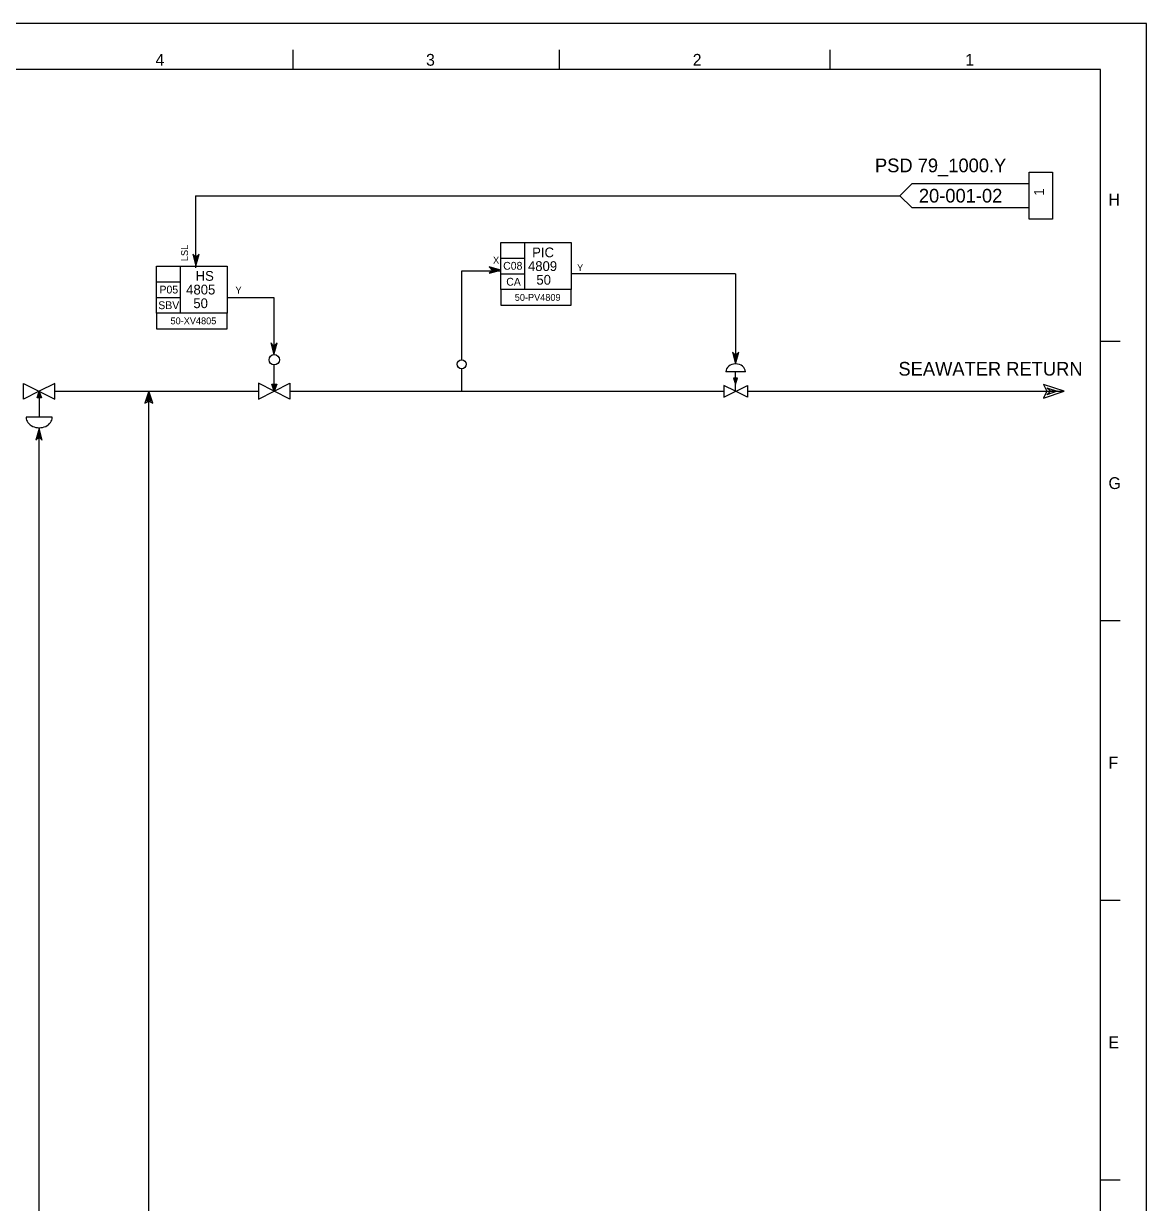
# Model space of a CAD drawing. Extents: x 0 to 841, y 0 to 594.
# Drawn here: x 554 to 841, y 292.4 to 594 of the extents above; entities that cross this region are included whole.
import ezdxf

# ---------------------------------------------------------------- set-up
doc = ezdxf.new("R2010")
doc.units = 0
for name, color, linetype in [('01-LIN-025-A', 7, 'Continuous'), ('08-LIN-050-A', 7, 'Continuous'), ('09-LIN-050-B', 7, 'Continuous'), ('30-PAT-025-A', 7, 'Continuous'), ('43-', 7, 'Continuous'), ('45-', 7, 'Continuous'), ('46-', 7, 'Continuous'), ('47-', 7, 'Continuous'), ('48-BOR-018', 7, 'Continuous'), ('50-REV-035-TRNG', 7, 'Continuous')]:
    doc.layers.add(name, color=color, linetype=linetype)

msp = doc.modelspace()

# ---------------------------------------------------------------- linework, layer by layer
at = {"layer": '01-LIN-025-A'}
for p, q in [((622.78, 587.26), (622.78, 582.23)), ((622.78, 587.26), (622.78, 582.23)), ((690.94, 587.26), (690.94, 582.23)), ((690.94, 587.26), (690.94, 582.23)), ((760.1, 587.26), (760.1, 582.23)), ((760.1, 587.26), (760.1, 582.23)), ((829.26, 582.23), (10.33, 582.23)), ((829.26, 582.23), (10.33, 582.23)), ((829.26, 112.01), (829.26, 582.23)), ((829.26, 112.01), (829.26, 582.23)), ((834.27, 512.76), (829.26, 512.76)), ((834.27, 512.76), (829.26, 512.76)), ((834.27, 441.28), (829.26, 441.28)), ((834.27, 441.28), (829.26, 441.28)), ((834.27, 369.8), (829.26, 369.8)), ((834.27, 369.8), (829.26, 369.8)), ((834.27, 298.32), (829.26, 298.32)), ((834.27, 298.32), (829.26, 298.32))]:
    msp.add_line(p, q, dxfattribs=at)
for points in [[(811, 552), (811, 556), (817, 556), (817, 544), (811, 544), (811, 548)], [(606, 524), (618, 524), (618, 510)]]:
    msp.add_lwpolyline(points, dxfattribs=at)
at = {"layer": '08-LIN-050-A'}
for p, q in [((562, 500), (614, 500)), ((622, 500), (733.13, 500)), ((739, 500), (820, 500))]:
    msp.add_line(p, q, dxfattribs=at)
msp.add_lwpolyline([(512, 272), (586, 272), (586, 500)], dxfattribs=at)
at = {"layer": '09-LIN-050-B'}
msp.add_lwpolyline([(0, 0), (841, 0), (841, 594), (0, 594)], close=True, dxfattribs=at)
msp.add_lwpolyline([(0, 0), (841, 0), (841, 594), (0, 594)], close=True, dxfattribs=at)
at = {"layer": '30-PAT-025-A'}
for p, q in [((820, 500), (814.69, 501.77)), ((814.69, 501.77), (815.57, 500)), ((815.57, 500.89), (818.23, 500)), ((816.46, 500), (815.57, 500.89)), ((586, 500), (585, 497)), ((585.5, 497.5), (586, 499)), ((586, 498), (585.5, 497.5)), ((587, 497), (586, 500)), ((586, 499), (586, 499.5)), ((586, 499), (586.5, 497.5)), ((586, 498.5), (586, 498)), ((586.5, 497.5), (586, 498)), ((815.57, 500), (814.69, 498.23)), ((814.69, 498.23), (820, 500)), ((818.23, 500), (815.57, 499.11)), ((815.57, 499.11), (816.46, 500)), ((817.34, 500), (816.46, 500)), ((818.23, 500), (819.11, 500)), ((585, 497), (586, 497.5)), ((586, 497.5), (587, 497))]:
    msp.add_line(p, q, dxfattribs=at)
at = {"layer": '43-'}
for p, q in [((781, 553), (778, 550)), ((811, 553), (781, 553)), ((811, 547), (811, 553)), ((778, 550), (781, 547)), ((781, 547), (811, 547))]:
    msp.add_line(p, q, dxfattribs=at)
at = {"layer": '46-'}
for p, q in [((598.04, 534.27), (597.24, 535.07)), ((597.24, 535.07), (598.04, 532.07)), ((598.04, 534.07), (597.44, 534.67)), ((597.44, 534.67), (598.04, 532.47)), ((598.04, 533.87), (597.64, 534.27)), ((597.64, 534.27), (598.04, 532.87)), ((598.04, 533.67), (597.84, 533.87)), ((597.84, 533.87), (598.04, 533.27)), ((598.04, 532.07), (598.84, 535.07)), ((598.84, 535.07), (598.04, 534.27)), ((598.04, 532.47), (598.64, 534.67)), ((598.64, 534.67), (598.04, 534.07)), ((598.04, 532.87), (598.44, 534.27)), ((598.44, 534.27), (598.04, 533.87)), ((598.04, 533.27), (598.24, 533.87)), ((598.24, 533.87), (598.04, 533.67)), ((675.97, 531), (672.97, 531.8)), ((672.97, 531.8), (673.77, 531)), ((673.77, 531), (672.97, 530.2)), ((672.97, 530.2), (675.97, 531)), ((675.57, 531), (673.37, 531.6)), ((673.37, 531.6), (673.97, 531)), ((673.97, 531), (673.37, 530.4)), ((673.37, 530.4), (675.57, 531)), ((675.17, 531), (673.77, 531.4)), ((673.77, 531.4), (674.17, 531)), ((674.17, 531), (673.77, 530.6)), ((673.77, 530.6), (675.17, 531)), ((674.77, 531), (674.17, 531.2)), ((674.17, 531.2), (674.37, 531)), ((674.37, 531), (674.17, 530.8)), ((674.17, 530.8), (674.77, 531)), ((618, 511.56), (617.2, 512.36)), ((617.2, 512.36), (618, 509.36)), ((618, 511.36), (617.4, 511.96)), ((617.4, 511.96), (618, 509.76)), ((618, 511.16), (617.6, 511.56)), ((617.6, 511.56), (618, 510.16)), ((618, 510.96), (617.8, 511.16)), ((617.8, 511.16), (618, 510.56)), ((618, 509.36), (618.8, 512.36)), ((618.8, 512.36), (618, 511.56)), ((618, 509.76), (618.6, 511.96)), ((618.6, 511.96), (618, 511.36)), ((618, 510.16), (618.4, 511.56)), ((618.4, 511.56), (618, 511.16)), ((618, 510.56), (618.2, 511.16)), ((618.2, 511.16), (618, 510.96)), ((736, 509.2), (735.2, 510)), ((735.2, 510), (736, 507)), ((736, 507), (736.8, 510)), ((736.8, 510), (736, 509.2)), ((736, 509), (735.4, 509.6)), ((735.4, 509.6), (736, 507.4)), ((736, 508.8), (735.6, 509.2)), ((735.6, 509.2), (736, 507.8)), ((736, 508.6), (735.8, 508.8)), ((735.8, 508.8), (736, 508.2)), ((736, 507.4), (736.6, 509.6)), ((736.6, 509.6), (736, 509)), ((736, 507.8), (736.4, 509.2)), ((736.4, 509.2), (736, 508.8)), ((736, 508.2), (736.2, 508.8)), ((736.2, 508.8), (736, 508.6)), ((557.95, 490.49), (557.15, 487.49)), ((557.95, 490.09), (557.35, 487.89)), ((557.95, 489.69), (557.55, 488.29)), ((557.55, 488.29), (557.95, 488.69)), ((557.95, 489.29), (557.75, 488.69)), ((557.75, 488.69), (557.95, 488.89)), ((558.75, 487.49), (557.95, 490.49)), ((558.55, 487.89), (557.95, 490.09)), ((558.35, 488.29), (557.95, 489.69)), ((558.15, 488.69), (557.95, 489.29)), ((557.95, 488.89), (558.15, 488.69)), ((557.95, 488.69), (558.35, 488.29)), ((557.15, 487.49), (557.95, 488.29)), ((557.35, 487.89), (557.95, 488.49)), ((557.95, 488.49), (558.55, 487.89)), ((557.95, 488.29), (558.75, 487.49))]:
    msp.add_line(p, q, dxfattribs=at)
for points in [[(597.91, 550), (778, 550)], [(597.91, 550), (597.91, 531.6)], [(665.99, 507.97), (665.99, 530.76), (676.05, 530.76)], [(736, 530), (694, 530)], [(736, 530), (736, 509)], [(558, 212), (558, 488)]]:
    msp.add_lwpolyline(points, dxfattribs=at)
at = {"layer": '47-'}
for p, q in [((618.07, 500.03), (618.07, 506.73)), ((665.98, 499.97), (665.98, 505.76)), ((736, 500), (736, 505)), ((558, 500.01), (558, 493.34))]:
    msp.add_line(p, q, dxfattribs=at)
for points in [[(738.5, 505), (733.5, 505)], [(558, 500.01), (554, 498.01), (554, 502.01), (562, 498.01), (562, 502.01), (558, 500.01)], [(618.07, 500.03), (622.09, 502.04), (622.09, 498.02), (614.05, 502.04), (614.05, 498.02), (618.07, 500.03)], [(736, 500), (733, 501.5), (733, 498.5), (739, 501.5), (739, 498.5), (736, 500)], [(561.34, 493.34), (554.67, 493.34)]]:
    msp.add_lwpolyline(points, dxfattribs=at)
for centre, radius in [((618.07, 508.07), 1.34), ((665.98, 506.92), 1.16)]:
    msp.add_circle(centre, radius, dxfattribs=at)
for centre, major_axis, start_param, end_param in [((736, 505), (-2.5, 0), 3.141593, 6.283185), ((558, 493.34), (-3.33, 0), 0, 3.141593)]:
    msp.add_ellipse(centre, major_axis=major_axis, ratio=0.8, start_param=start_param, end_param=end_param, dxfattribs=at)
at = {"layer": '48-BOR-018'}
for p, q in [((676, 538), (694, 538)), ((676, 526), (676, 538)), ((682, 538), (682, 526)), ((694, 538), (694, 526)), ((676, 534), (682, 534)), ((588, 532), (606, 532)), ((588, 520), (588, 532)), ((594, 532), (594, 520)), ((606, 532), (606, 520)), ((588, 528), (594, 528)), ((676, 530), (682, 530)), ((694, 526), (676, 526)), ((676, 526), (676, 522)), ((694, 522), (694, 526)), ((588, 524), (594, 524)), ((676, 522), (694, 522)), ((606, 520), (588, 520)), ((588, 520), (588, 516)), ((606, 516), (606, 520)), ((588, 516), (606, 516))]:
    msp.add_line(p, q, dxfattribs=at)
at = {"layer": '50-REV-035-TRNG'}
for p, q in [((618.08, 500), (617.48, 501.82)), ((617.48, 501.82), (618.69, 501.82)), ((618.13, 500.29), (617.65, 501.72)), ((617.65, 501.72), (618.51, 501.72)), ((618.13, 500.57), (617.84, 501.63)), ((617.84, 501.63), (618.32, 501.63)), ((618.13, 500.86), (617.94, 501.53)), ((617.94, 501.53), (618.13, 501.53)), ((618.69, 501.82), (618.08, 500)), ((618.51, 501.72), (618.13, 500.57)), ((618.32, 501.63), (618.13, 500.86)), ((618.13, 501.53), (618.13, 501.15)), ((736.5, 503.34), (735.5, 503.34)), ((735.5, 503.34), (736, 501.84)), ((736.35, 503.26), (735.65, 503.26)), ((735.65, 503.26), (735.96, 502.31)), ((736.2, 503.18), (735.8, 503.18)), ((735.8, 503.18), (735.96, 502.55)), ((735.96, 502.08), (736.35, 503.26)), ((735.96, 502.31), (736.2, 503.18)), ((735.96, 502.55), (736.12, 503.1)), ((736.12, 503.1), (735.96, 503.1)), ((735.96, 503.1), (735.96, 502.79)), ((736, 501.84), (736.5, 503.34)), ((557.47, 498.31), (558.02, 499.97)), ((558.57, 498.31), (557.47, 498.31)), ((557.63, 498.41), (557.98, 499.45)), ((558.41, 498.41), (557.63, 498.41)), ((557.8, 498.49), (557.98, 499.19)), ((558.24, 498.49), (557.8, 498.49)), ((557.98, 499.71), (558.41, 498.41)), ((557.98, 499.45), (558.24, 498.49)), ((557.98, 499.19), (558.15, 498.58)), ((557.98, 498.58), (557.98, 498.93)), ((558.15, 498.58), (557.98, 498.58)), ((558.02, 499.97), (558.57, 498.31))]:
    msp.add_line(p, q, dxfattribs=at)

# ---------------------------------------------------------------- texts
at = {"layer": '01-LIN-025-A'}
for s, p in [('4', (587.72, 583.23)), ('4', (587.72, 583.23)), ('3', (656.88, 583.23)), ('3', (656.88, 583.23)), ('2', (725.04, 583.23)), ('2', (725.04, 583.23)), ('1', (794.71, 583.23)), ('1', (794.71, 583.23)), ('H', (831.31, 547.49)), ('H', (831.31, 547.49)), ('G', (831.31, 475.01)), ('G', (831.31, 475.01)), ('F', (831.31, 403.53)), ('F', (831.31, 403.53)), ('E', (831.31, 332.04)), ('E', (831.31, 332.04))]:
    msp.add_text(s, height=3.02, dxfattribs=at).set_placement(p)
msp.add_text('1', height=2.5, rotation=90, dxfattribs=at).set_placement((814.8, 550))
at = {"layer": '43-'}
for s, p in [('PSD 79_1000.Y', (771.62, 556)), ('20-001-02', (782.84, 548.25)), ('SEAWATER RETURN', (777.62, 504))]:
    msp.add_text(s, height=3.5, dxfattribs=at).set_placement(p)
at = {"layer": '45-'}
msp.add_text('LSL', height=1.75, rotation=90, dxfattribs=at).set_placement((596.02, 533.28))
for s, p in [('X', (674, 532.63)), ('Y', (695.48, 530.72)), ('Y', (608.16, 524.97))]:
    msp.add_text(s, height=1.75, dxfattribs=at).set_placement(p)
at = {"layer": '50-REV-035-TRNG'}
for s, height, p in [('PIC', 2.5, (684, 534.25)), ('C08', 2, (676.59, 531.08)), ('4809', 2.5, (682.93, 530.75)), ('HS', 2.5, (597.98, 528.25)), ('CA', 2, (677.38, 527)), ('50', 2.5, (685.08, 527.25)), ('P05', 2, (588.74, 525)), ('4805', 2.5, (595.56, 524.75)), ('50-PV4809', 1.75, (679.55, 523.13)), ('SBV', 2, (588.43, 521)), ('50', 2.5, (597.39, 521.25)), ('50-XV4805', 1.75, (591.55, 517.13))]:
    msp.add_text(s, height=height, dxfattribs=at).set_placement(p)

doc.saveas('drawing.dxf')
